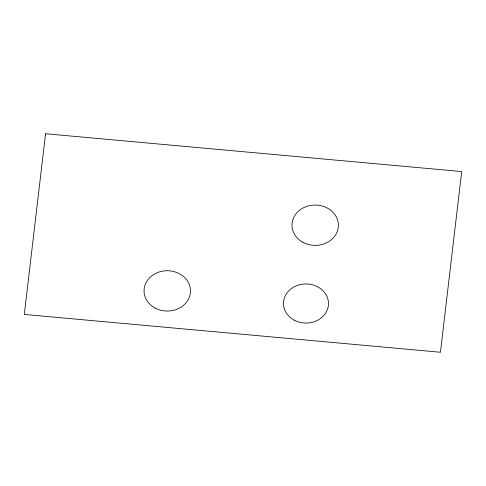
<?xml version="1.0" encoding="UTF-8"?>
<svg xmlns="http://www.w3.org/2000/svg" width="486" height="486" viewBox="0 0 486 486"><rect width="100%" height="100%" fill="white"/><g stroke="black" fill="none" stroke-linecap="round" stroke-linejoin="round"><path stroke-width="0.73" d="M45.562 133.741L24.3 314.436L440.438 352.259L461.7 171.564L45.562 133.741M302.978 242.338A23.219 20.169 0.5 0 0 338.396 225.875A23.219 20.169 0.5 0 0 304.2 207.425A23.219 20.169 0.5 0 0 302.978 242.338M155.052 308.027A23.219 20.169 0.5 0 0 190.469 291.57A23.219 20.169 0.5 0 0 156.273 273.114A23.219 20.169 0.5 0 0 155.052 308.027M294.133 320.122A22.52 19.562 0.5 0 0 328.487 304.157A22.52 19.562 0.5 0 0 295.318 286.26A22.52 19.562 0.5 0 0 294.133 320.122"/></g></svg>
